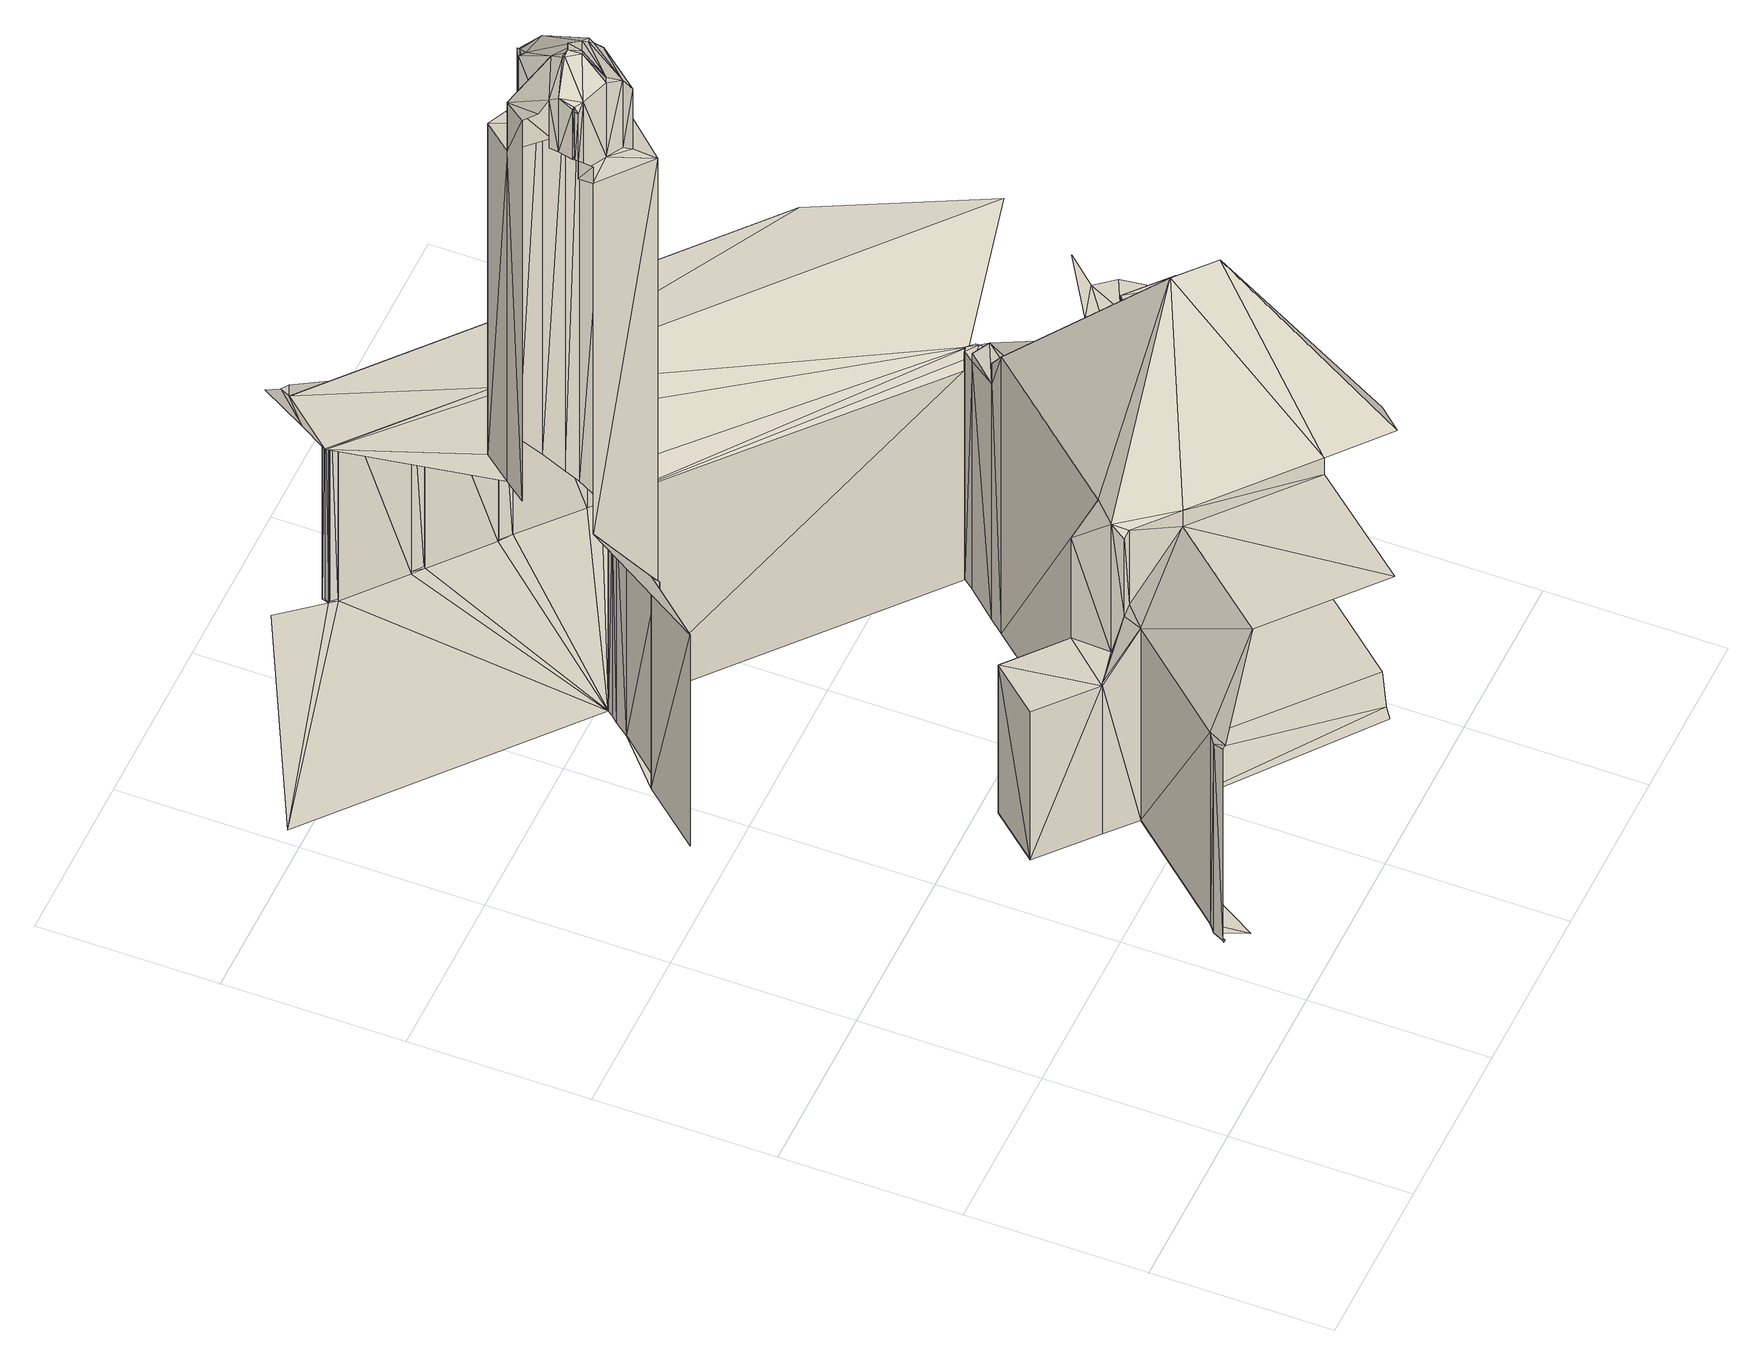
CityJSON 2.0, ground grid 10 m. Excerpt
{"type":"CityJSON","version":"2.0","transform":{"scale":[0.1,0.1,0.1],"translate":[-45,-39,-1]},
"CityObjects":{
"building1":{"type":"Building"},
"building2":{"type":"Building"},
"building3":{"type":"Building","geometry":[{"type":"MultiSurface","lod":"2","boundaries":[[[0,1,2]]]}]},
"building4":{"type":"Building","geometry":[{"type":"MultiSurface","lod":"2","boundaries":[[[3,4,5]]]}]},
"building5":{"type":"Building","geometry":[{"type":"MultiSurface","lod":"2","boundaries":[[[2,1,6]]]}]},
"building6":{"type":"Building"},
"building7":{"type":"Building"},
"building8":{"type":"Building","geometry":[{"type":"MultiSurface","lod":"2","boundaries":[[[2,5,6]]]}]},
"building9":{"type":"Building","geometry":[{"type":"MultiSurface","lod":"2","boundaries":[[[2,4,5]]]}]},
"building10":{"type":"Building","geometry":[{"type":"MultiSurface","lod":"2","boundaries":[[[5,3,7]]]}]},
"building11":{"type":"Building","geometry":[{"type":"MultiSurface","lod":"2","boundaries":[[[8,9,6]]]}]},
"building12":{"type":"Building","geometry":[{"type":"MultiSurface","lod":"2","boundaries":[[[9,7,5]]]}]},
"building13":{"type":"Building","geometry":[{"type":"MultiSurface","lod":"2","boundaries":[[[6,5,9]]]}]},
"building14":{"type":"Building","geometry":[{"type":"MultiSurface","lod":"2","boundaries":[[[7,3,10]]]}]},
"building15":{"type":"Building","geometry":[{"type":"MultiSurface","lod":"2","boundaries":[[[8,11,9]]]}]},
"building16":{"type":"Building","geometry":[{"type":"MultiSurface","lod":"2","boundaries":[[[12,10,7]]]}]},
"building17":{"type":"Building","geometry":[{"type":"MultiSurface","lod":"2","boundaries":[[[11,7,9]]]}]},
"building18":{"type":"Building","geometry":[{"type":"MultiSurface","lod":"2","boundaries":[[[11,12,7]]]}]},
"building19":{"type":"Building","geometry":[{"type":"MultiSurface","lod":"2","boundaries":[[[13,14,15]]]}]},
"building20":{"type":"Building","geometry":[{"type":"MultiSurface","lod":"2","boundaries":[[[14,16,15]]]}]},
"building21":{"type":"Building","geometry":[{"type":"MultiSurface","lod":"2","boundaries":[[[17,18,19]]]}]},
"building22":{"type":"Building","geometry":[{"type":"MultiSurface","lod":"2","boundaries":[[[18,20,17]]]}]},
"building23":{"type":"Building","geometry":[{"type":"MultiSurface","lod":"2","boundaries":[[[21,22,23]]]}]},
"building24":{"type":"Building","geometry":[{"type":"MultiSurface","lod":"2","boundaries":[[[23,24,22]]]}]},
"building25":{"type":"Building","geometry":[{"type":"MultiSurface","lod":"2","boundaries":[[[25,14,16]]]}]},
"building26":{"type":"Building","geometry":[{"type":"MultiSurface","lod":"2","boundaries":[[[26,27,28]]]}]},
"building27":{"type":"Building","geometry":[{"type":"MultiSurface","lod":"2","boundaries":[[[24,26,28]]]}]},
"building28":{"type":"Building","geometry":[{"type":"MultiSurface","lod":"2","boundaries":[[[29,26,27]]]}]},
"building29":{"type":"Building","geometry":[{"type":"MultiSurface","lod":"2","boundaries":[[[30,27,28]]]}]},
"building30":{"type":"Building","geometry":[{"type":"MultiSurface","lod":"2","boundaries":[[[30,29,27]]]}]},
"building31":{"type":"Building","geometry":[{"type":"MultiSurface","lod":"2","boundaries":[[[28,30,31]]]}]},
"building32":{"type":"Building","geometry":[{"type":"MultiSurface","lod":"2","boundaries":[[[32,21,23]]]}]},
"building33":{"type":"Building","geometry":[{"type":"MultiSurface","lod":"2","boundaries":[[[33,18,20]]]}]},
"building34":{"type":"Building","geometry":[{"type":"MultiSurface","lod":"2","boundaries":[[[19,34,17]]]}]},
"building35":{"type":"Building","geometry":[{"type":"MultiSurface","lod":"2","boundaries":[[[31,35,30]]]}]},
"building36":{"type":"Building","geometry":[{"type":"MultiSurface","lod":"2","boundaries":[[[30,29,35]]]}]},
"building37":{"type":"Building","geometry":[{"type":"MultiSurface","lod":"2","boundaries":[[[17,20,33]]]}]},
"building38":{"type":"Building","geometry":[{"type":"MultiSurface","lod":"2","boundaries":[[[34,33,17]]]}]},
"building39":{"type":"Building","geometry":[{"type":"MultiSurface","lod":"2","boundaries":[[[36,35,31]]]}]},
"building40":{"type":"Building","geometry":[{"type":"MultiSurface","lod":"2","boundaries":[[[35,37,36]]]}]},
"building41":{"type":"Building","geometry":[{"type":"MultiSurface","lod":"2","boundaries":[[[38,26,24]]]}]},
"building42":{"type":"Building","geometry":[{"type":"MultiSurface","lod":"2","boundaries":[[[32,38,24]]]}]},
"building43":{"type":"Building","geometry":[{"type":"MultiSurface","lod":"2","boundaries":[[[24,32,23]]]}]},
"building44":{"type":"Building","geometry":[{"type":"MultiSurface","lod":"2","boundaries":[[[35,29,37]]]}]},
"building45":{"type":"Building","geometry":[{"type":"MultiSurface","lod":"2","boundaries":[[[26,38,29]]]}]},
"building46":{"type":"Building","geometry":[{"type":"MultiSurface","lod":"2","boundaries":[[[29,38,37]]]}]},
"building47":{"type":"Building","geometry":[{"type":"MultiSurface","lod":"2","boundaries":[[[36,37,39]]]}]},
"building48":{"type":"Building","geometry":[{"type":"MultiSurface","lod":"2","boundaries":[[[36,39,40]]]}]},
"building49":{"type":"Building","geometry":[{"type":"MultiSurface","lod":"2","boundaries":[[[41,21,25]]]}]},
"building50":{"type":"Building","geometry":[{"type":"MultiSurface","lod":"2","boundaries":[[[42,41,25]]]}]},
"building51":{"type":"Building","geometry":[{"type":"MultiSurface","lod":"2","boundaries":[[[25,42,16]]]}]},
"building52":{"type":"Building","geometry":[{"type":"MultiSurface","lod":"2","boundaries":[[[21,41,43]]]}]},
"building53":{"type":"Building","geometry":[{"type":"MultiSurface","lod":"2","boundaries":[[[43,21,32]]]}]},
"building54":{"type":"Building","geometry":[{"type":"MultiSurface","lod":"2","boundaries":[[[44,39,45]]]}]},
"building55":{"type":"Building","geometry":[{"type":"MultiSurface","lod":"2","boundaries":[[[44,45,46]]]}]},
"building56":{"type":"Building","geometry":[{"type":"MultiSurface","lod":"2","boundaries":[[[47,46,48]]]}]},
"building57":{"type":"Building","geometry":[{"type":"MultiSurface","lod":"2","boundaries":[[[49,47,48]]]}]},
"building58":{"type":"Building","geometry":[{"type":"MultiSurface","lod":"2","boundaries":[[[46,45,48]]]}]},
"building59":{"type":"Building","geometry":[{"type":"MultiSurface","lod":"2","boundaries":[[[32,38,43]]]}]},
"building60":{"type":"Building","geometry":[{"type":"MultiSurface","lod":"2","boundaries":[[[38,50,43]]]}]},
"building61":{"type":"Building","geometry":[{"type":"MultiSurface","lod":"2","boundaries":[[[37,51,38]]]}]},
"building62":{"type":"Building","geometry":[{"type":"MultiSurface","lod":"2","boundaries":[[[37,52,51]]]}]},
"building63":{"type":"Building","geometry":[{"type":"MultiSurface","lod":"2","boundaries":[[[52,39,37]]]}]},
"building64":{"type":"Building","geometry":[{"type":"MultiSurface","lod":"2","boundaries":[[[12,53,18]]]}]},
"building65":{"type":"Building","geometry":[{"type":"MultiSurface","lod":"2","boundaries":[[[19,11,18]]]}]},
"building66":{"type":"Building","geometry":[{"type":"MultiSurface","lod":"2","boundaries":[[[18,12,11]]]}]},
"building67":{"type":"Building","geometry":[{"type":"MultiSurface","lod":"2","boundaries":[[[50,54,38]]]}]},
"building68":{"type":"Building","geometry":[{"type":"MultiSurface","lod":"2","boundaries":[[[55,10,56]]]}]},
"building69":{"type":"Building","geometry":[{"type":"MultiSurface","lod":"2","boundaries":[[[52,39,57]]]}]},
"building70":{"type":"Building","geometry":[{"type":"MultiSurface","lod":"2","boundaries":[[[15,58,59]]]}]},
"building71":{"type":"Building","geometry":[{"type":"MultiSurface","lod":"2","boundaries":[[[58,16,15]]]}]},
"building72":{"type":"Building","geometry":[{"type":"MultiSurface","lod":"2","boundaries":[[[54,51,38]]]}]},
"building73":{"type":"Building","geometry":[{"type":"MultiSurface","lod":"2","boundaries":[[[15,59,60]]]}]},
"building74":{"type":"Building","geometry":[{"type":"MultiSurface","lod":"2","boundaries":[[[42,16,58]]]}]},
"building75":{"type":"Building","geometry":[{"type":"MultiSurface","lod":"2","boundaries":[[[43,61,41]]]}]},
"building76":{"type":"Building","geometry":[{"type":"MultiSurface","lod":"2","boundaries":[[[12,62,53]]]}]},
"building77":{"type":"Building","geometry":[{"type":"MultiSurface","lod":"2","boundaries":[[[60,58,59]]]}]},
"building78":{"type":"Building","geometry":[{"type":"MultiSurface","lod":"2","boundaries":[[[60,42,58]]]}]},
"building79":{"type":"Building","geometry":[{"type":"MultiSurface","lod":"2","boundaries":[[[45,39,57]]]}]},
"building80":{"type":"Building","geometry":[{"type":"MultiSurface","lod":"2","boundaries":[[[10,56,12]]]}]},
"building81":{"type":"Building","geometry":[{"type":"MultiSurface","lod":"2","boundaries":[[[63,53,18]]]}]},
"building82":{"type":"Building","geometry":[{"type":"MultiSurface","lod":"2","boundaries":[[[53,62,63]]]}]},
"building83":{"type":"Building","geometry":[{"type":"MultiSurface","lod":"2","boundaries":[[[61,64,43]]]}]},
"building84":{"type":"Building","geometry":[{"type":"MultiSurface","lod":"2","boundaries":[[[43,65,64]]]}]},
"building85":{"type":"Building","geometry":[{"type":"MultiSurface","lod":"2","boundaries":[[[50,66,65]]]}]},
"building86":{"type":"Building","geometry":[{"type":"MultiSurface","lod":"2","boundaries":[[[50,65,43]]]}]},
"building87":{"type":"Building","geometry":[{"type":"MultiSurface","lod":"2","boundaries":[[[67,63,18]]]}]},
"building88":{"type":"Building","geometry":[{"type":"MultiSurface","lod":"2","boundaries":[[[68,45,48]]]}]},
"building89":{"type":"Building","geometry":[{"type":"MultiSurface","lod":"2","boundaries":[[[45,57,68]]]}]},
"building90":{"type":"Building","geometry":[{"type":"MultiSurface","lod":"2","boundaries":[[[66,69,54]]]}]},
"building91":{"type":"Building","geometry":[{"type":"MultiSurface","lod":"2","boundaries":[[[50,66,54]]]}]},
"building92":{"type":"Building","geometry":[{"type":"MultiSurface","lod":"2","boundaries":[[[52,70,51]]]}]},
"building93":{"type":"Building","geometry":[{"type":"MultiSurface","lod":"2","boundaries":[[[48,68,71]]]}]},
"building94":{"type":"Building","geometry":[{"type":"MultiSurface","lod":"2","boundaries":[[[64,65,72]]]}]},
"building95":{"type":"Building","geometry":[{"type":"MultiSurface","lod":"2","boundaries":[[[64,72,61]]]}]},
"building96":{"type":"Building","geometry":[{"type":"MultiSurface","lod":"2","boundaries":[[[51,73,54]]]}]},
"building97":{"type":"Building","geometry":[{"type":"MultiSurface","lod":"2","boundaries":[[[67,18,74]]]}]},
"building98":{"type":"Building","geometry":[{"type":"MultiSurface","lod":"2","boundaries":[[[73,70,51]]]}]},
"building99":{"type":"Building","geometry":[{"type":"MultiSurface","lod":"2","boundaries":[[[75,70,52]]]}]},
"building100":{"type":"Building","geometry":[{"type":"MultiSurface","lod":"2","boundaries":[[[70,73,75]]]}]},
"building101":{"type":"Building","geometry":[{"type":"MultiSurface","lod":"2","boundaries":[[[48,76,77]]]}]},
"building102":{"type":"Building","geometry":[{"type":"MultiSurface","lod":"2","boundaries":[[[49,48,77]]]}]},
"building103":{"type":"Building","geometry":[{"type":"MultiSurface","lod":"2","boundaries":[[[74,18,33]]]}]},
"building104":{"type":"Building","geometry":[{"type":"MultiSurface","lod":"2","boundaries":[[[19,34,78]]]}]},
"building105":{"type":"Building","geometry":[{"type":"MultiSurface","lod":"2","boundaries":[[[75,52,57]]]}]},
"building106":{"type":"Building","geometry":[{"type":"MultiSurface","lod":"2","boundaries":[[[54,69,73]]]}]},
"building107":{"type":"Building","geometry":[{"type":"MultiSurface","lod":"2","boundaries":[[[69,79,73]]]}]},
"building108":{"type":"Building","geometry":[{"type":"MultiSurface","lod":"2","boundaries":[[[69,66,80]]]}]},
"building109":{"type":"Building","geometry":[{"type":"MultiSurface","lod":"2","boundaries":[[[19,11,81]]]}]},
"building110":{"type":"Building","geometry":[{"type":"MultiSurface","lod":"2","boundaries":[[[65,66,82]]]}]},
"building111":{"type":"Building","geometry":[{"type":"MultiSurface","lod":"2","boundaries":[[[12,83,62]]]}]},
"building112":{"type":"Building","geometry":[{"type":"MultiSurface","lod":"2","boundaries":[[[48,76,71]]]}]},
"building113":{"type":"Building","geometry":[{"type":"MultiSurface","lod":"2","boundaries":[[[80,66,82]]]}]},
"building114":{"type":"Building","geometry":[{"type":"MultiSurface","lod":"2","boundaries":[[[49,84,77]]]}]},
"building115":{"type":"Building","geometry":[{"type":"MultiSurface","lod":"2","boundaries":[[[78,74,34]]]}]},
"building116":{"type":"Building","geometry":[{"type":"MultiSurface","lod":"2","boundaries":[[[74,33,34]]]}]},
"building117":{"type":"Building","geometry":[{"type":"MultiSurface","lod":"2","boundaries":[[[19,81,78]]]}]},
"building118":{"type":"Building","geometry":[{"type":"MultiSurface","lod":"2","boundaries":[[[85,86,87]]]}]},
"building119":{"type":"Building","geometry":[{"type":"MultiSurface","lod":"2","boundaries":[[[79,69,80]]]}]},
"building120":{"type":"Building","geometry":[{"type":"MultiSurface","lod":"2","boundaries":[[[71,88,68]]]}]},
"building121":{"type":"Building","geometry":[{"type":"MultiSurface","lod":"2","boundaries":[[[68,57,88]]]}]},
"building122":{"type":"Building","geometry":[{"type":"MultiSurface","lod":"2","boundaries":[[[80,57,75]]]}]},
"building123":{"type":"Building","geometry":[{"type":"MultiSurface","lod":"2","boundaries":[[[73,75,80]]]}]},
"building124":{"type":"Building","geometry":[{"type":"MultiSurface","lod":"2","boundaries":[[[73,80,79]]]}]},
"building125":{"type":"Building","geometry":[{"type":"MultiSurface","lod":"2","boundaries":[[[88,57,89]]]}]},
"building126":{"type":"Building","geometry":[{"type":"MultiSurface","lod":"2","boundaries":[[[67,90,62]]]}]},
"building127":{"type":"Building","geometry":[{"type":"MultiSurface","lod":"2","boundaries":[[[62,91,90]]]}]},
"building128":{"type":"Building","geometry":[{"type":"MultiSurface","lod":"2","boundaries":[[[67,62,63]]]}]},
"building129":{"type":"Building","geometry":[{"type":"MultiSurface","lod":"2","boundaries":[[[15,60,92]]]}]},
"building130":{"type":"Building","geometry":[{"type":"MultiSurface","lod":"2","boundaries":[[[83,91,62]]]}]},
"building131":{"type":"Building","geometry":[{"type":"MultiSurface","lod":"2","boundaries":[[[83,93,91]]]}]},
"building132":{"type":"Building","geometry":[{"type":"MultiSurface","lod":"2","boundaries":[[[57,89,80]]]}]},
"building133":{"type":"Building","geometry":[{"type":"MultiSurface","lod":"2","boundaries":[[[82,65,94]]]}]},
"building134":{"type":"Building","geometry":[{"type":"MultiSurface","lod":"2","boundaries":[[[95,72,65]]]}]},
"building135":{"type":"Building","geometry":[{"type":"MultiSurface","lod":"2","boundaries":[[[90,91,93]]]}]},
"building136":{"type":"Building","geometry":[{"type":"MultiSurface","lod":"2","boundaries":[[[96,95,72]]]}]},
"building137":{"type":"Building","geometry":[{"type":"MultiSurface","lod":"2","boundaries":[[[96,72,61]]]}]},
"building138":{"type":"Building","geometry":[{"type":"MultiSurface","lod":"2","boundaries":[[[97,61,41]]]}]},
"building139":{"type":"Building","geometry":[{"type":"MultiSurface","lod":"2","boundaries":[[[98,41,42]]]}]},
"building140":{"type":"Building","geometry":[{"type":"MultiSurface","lod":"2","boundaries":[[[41,97,98]]]}]},
"building141":{"type":"Building","geometry":[{"type":"MultiSurface","lod":"2","boundaries":[[[60,92,42]]]}]},
"building142":{"type":"Building","geometry":[{"type":"MultiSurface","lod":"2","boundaries":[[[42,98,92]]]}]},
"building143":{"type":"Building","geometry":[{"type":"MultiSurface","lod":"2","boundaries":[[[65,95,94]]]}]},
"building144":{"type":"Building","geometry":[{"type":"MultiSurface","lod":"2","boundaries":[[[88,89,99]]]}]},
"building145":{"type":"Building","geometry":[{"type":"MultiSurface","lod":"2","boundaries":[[[71,88,99]]]}]},
"building146":{"type":"Building","geometry":[{"type":"MultiSurface","lod":"2","boundaries":[[[76,100,71]]]}]},
"building147":{"type":"Building","geometry":[{"type":"MultiSurface","lod":"2","boundaries":[[[67,90,101]]]}]},
"building148":{"type":"Building","geometry":[{"type":"MultiSurface","lod":"2","boundaries":[[[67,101,74]]]}]},
"building149":{"type":"Building","geometry":[{"type":"MultiSurface","lod":"2","boundaries":[[[102,82,80]]]}]},
"building150":{"type":"Building","geometry":[{"type":"MultiSurface","lod":"2","boundaries":[[[56,83,12]]]}]},
"building151":{"type":"Building","geometry":[{"type":"MultiSurface","lod":"2","boundaries":[[[103,76,77]]]}]},
"building152":{"type":"Building","geometry":[{"type":"MultiSurface","lod":"2","boundaries":[[[103,100,76]]]}]},
"building153":{"type":"Building","geometry":[{"type":"MultiSurface","lod":"2","boundaries":[[[96,61,97]]]}]},
"building154":{"type":"Building","geometry":[{"type":"MultiSurface","lod":"2","boundaries":[[[99,104,71]]]}]},
"building155":{"type":"Building","geometry":[{"type":"MultiSurface","lod":"2","boundaries":[[[105,89,99]]]}]},
"building156":{"type":"Building","geometry":[{"type":"MultiSurface","lod":"2","boundaries":[[[104,105,99]]]}]},
"building157":{"type":"Building","geometry":[{"type":"MultiSurface","lod":"2","boundaries":[[[100,104,71]]]}]},
"building158":{"type":"Building","geometry":[{"type":"MultiSurface","lod":"2","boundaries":[[[94,102,82]]]}]},
"building159":{"type":"Building","geometry":[{"type":"MultiSurface","lod":"2","boundaries":[[[89,106,80]]]}]},
"building160":{"type":"Building","geometry":[{"type":"MultiSurface","lod":"2","boundaries":[[[101,90,107]]]}]},
"building161":{"type":"Building","geometry":[{"type":"MultiSurface","lod":"2","boundaries":[[[108,90,93]]]}]},
"building162":{"type":"Building","geometry":[{"type":"MultiSurface","lod":"2","boundaries":[[[83,93,56]]]}]},
"building163":{"type":"Building","geometry":[{"type":"MultiSurface","lod":"2","boundaries":[[[93,108,56]]]}]},
"building164":{"type":"Building","geometry":[{"type":"MultiSurface","lod":"2","boundaries":[[[104,109,100]]]}]},
"building165":{"type":"Building","geometry":[{"type":"MultiSurface","lod":"2","boundaries":[[[107,101,74]]]}]},
"building166":{"type":"Building","geometry":[{"type":"MultiSurface","lod":"2","boundaries":[[[78,74,81]]]}]},
"building167":{"type":"Building","geometry":[{"type":"MultiSurface","lod":"2","boundaries":[[[74,107,81]]]}]},
"building168":{"type":"Building","geometry":[{"type":"MultiSurface","lod":"2","boundaries":[[[110,109,100]]]}]},
"building169":{"type":"Building","geometry":[{"type":"MultiSurface","lod":"2","boundaries":[[[103,100,110]]]}]},
"building170":{"type":"Building","geometry":[{"type":"MultiSurface","lod":"2","boundaries":[[[104,105,111]]]}]},
"building171":{"type":"Building","geometry":[{"type":"MultiSurface","lod":"2","boundaries":[[[109,111,104]]]}]},
"building172":{"type":"Building","geometry":[{"type":"MultiSurface","lod":"2","boundaries":[[[94,112,95]]]}]},
"building173":{"type":"Building","geometry":[{"type":"MultiSurface","lod":"2","boundaries":[[[113,114,115]]]}]},
"building174":{"type":"Building","geometry":[{"type":"MultiSurface","lod":"2","boundaries":[[[116,105,111]]]}]},
"building175":{"type":"Building","geometry":[{"type":"MultiSurface","lod":"2","boundaries":[[[80,106,102]]]}]},
"building176":{"type":"Building","geometry":[{"type":"MultiSurface","lod":"2","boundaries":[[[114,117,118]]]}]},
"building177":{"type":"Building","geometry":[{"type":"MultiSurface","lod":"2","boundaries":[[[96,112,119]]]}]},
"building178":{"type":"Building","geometry":[{"type":"MultiSurface","lod":"2","boundaries":[[[112,95,96]]]}]},
"building179":{"type":"Building","geometry":[{"type":"MultiSurface","lod":"2","boundaries":[[[96,119,120]]]}]},
"building180":{"type":"Building","geometry":[{"type":"MultiSurface","lod":"2","boundaries":[[[120,121,119]]]}]},
"building181":{"type":"Building","geometry":[{"type":"MultiSurface","lod":"2","boundaries":[[[106,105,89]]]}]},
"building182":{"type":"Building","geometry":[{"type":"MultiSurface","lod":"2","boundaries":[[[110,109,122]]]}]},
"building183":{"type":"Building","geometry":[{"type":"MultiSurface","lod":"2","boundaries":[[[116,111,109]]]}]},
"building184":{"type":"Building","geometry":[{"type":"MultiSurface","lod":"2","boundaries":[[[122,116,109]]]}]},
"building185":{"type":"Building","geometry":[{"type":"MultiSurface","lod":"2","boundaries":[[[106,102,94]]]}]},
"building186":{"type":"Building"},
"building187":{"type":"Building","geometry":[{"type":"MultiSurface","lod":"2","boundaries":[[[115,114,118]]]}]},
"building188":{"type":"Building","geometry":[{"type":"MultiSurface","lod":"2","boundaries":[[[87,123,85]]]}]},
"building189":{"type":"Building","geometry":[{"type":"MultiSurface","lod":"2","boundaries":[[[98,97,120]]]}]},
"building190":{"type":"Building","geometry":[{"type":"MultiSurface","lod":"2","boundaries":[[[120,96,97]]]}]},
"building191":{"type":"Building","geometry":[{"type":"MultiSurface","lod":"2","boundaries":[[[98,120,121]]]}]},
"building192":{"type":"Building","geometry":[{"type":"MultiSurface","lod":"2","boundaries":[[[106,105,116]]]}]},
"building193":{"type":"Building","geometry":[{"type":"MultiSurface","lod":"2","boundaries":[[[123,124,87]]]}]},
"building194":{"type":"Building","geometry":[{"type":"MultiSurface","lod":"2","boundaries":[[[106,112,94]]]}]},
"building195":{"type":"Building","geometry":[{"type":"MultiSurface","lod":"2","boundaries":[[[84,125,77]]]}]},
"building196":{"type":"Building","geometry":[{"type":"MultiSurface","lod":"2","boundaries":[[[122,116,106]]]}]},
"building197":{"type":"Building"},
"building198":{"type":"Building","geometry":[{"type":"MultiSurface","lod":"2","boundaries":[[[106,122,126]]]}]},
"building199":{"type":"Building","geometry":[{"type":"MultiSurface","lod":"2","boundaries":[[[119,112,127]]]}]},
"building200":{"type":"Building","geometry":[{"type":"MultiSurface","lod":"2","boundaries":[[[119,127,128]]]}]},
"building201":{"type":"Building","geometry":[{"type":"MultiSurface","lod":"2","boundaries":[[[98,121,129]]]}]},
"building202":{"type":"Building","geometry":[{"type":"MultiSurface","lod":"2","boundaries":[[[130,119,121]]]}]},
"building203":{"type":"Building","geometry":[{"type":"MultiSurface","lod":"2","boundaries":[[[121,130,129]]]}]},
"building204":{"type":"Building","geometry":[{"type":"MultiSurface","lod":"2","boundaries":[[[125,131,84]]]}]},
"building205":{"type":"Building","geometry":[{"type":"MultiSurface","lod":"2","boundaries":[[[103,77,125]]]}]},
"building206":{"type":"Building","geometry":[{"type":"MultiSurface","lod":"2","boundaries":[[[112,127,106]]]}]},
"building207":{"type":"Building","geometry":[{"type":"MultiSurface","lod":"2","boundaries":[[[84,117,131]]]}]},
"building208":{"type":"Building","geometry":[{"type":"MultiSurface","lod":"2","boundaries":[[[119,130,128]]]}]},
"building209":{"type":"Building","geometry":[{"type":"MultiSurface","lod":"2","boundaries":[[[129,98,92]]]}]},
"building210":{"type":"Building","geometry":[{"type":"MultiSurface","lod":"2","boundaries":[[[132,129,92]]]}]},
"building211":{"type":"Building","geometry":[{"type":"MultiSurface","lod":"2","boundaries":[[[106,133,127]]]}]},
"building212":{"type":"Building","geometry":[{"type":"MultiSurface","lod":"2","boundaries":[[[134,133,106]]]}]},
"building213":{"type":"Building","geometry":[{"type":"MultiSurface","lod":"2","boundaries":[[[134,106,126]]]}]},
"building214":{"type":"Building","geometry":[{"type":"MultiSurface","lod":"2","boundaries":[[[135,126,134]]]}]},
"building215":{"type":"Building","geometry":[{"type":"MultiSurface","lod":"2","boundaries":[[[131,117,118]]]}]},
"building216":{"type":"Building","geometry":[{"type":"MultiSurface","lod":"2","boundaries":[[[125,103,110]]]}]},
"building217":{"type":"Building","geometry":[{"type":"MultiSurface","lod":"2","boundaries":[[[126,136,122]]]}]},
"building218":{"type":"Building","geometry":[{"type":"MultiSurface","lod":"2","boundaries":[[[137,130,128]]]}]},
"building219":{"type":"Building","geometry":[{"type":"MultiSurface","lod":"2","boundaries":[[[133,127,128]]]}]},
"building220":{"type":"Building","geometry":[{"type":"MultiSurface","lod":"2","boundaries":[[[128,133,134]]]}]},
"building221":{"type":"Building","geometry":[{"type":"MultiSurface","lod":"2","boundaries":[[[129,130,138]]]}]},
"building222":{"type":"Building","geometry":[{"type":"MultiSurface","lod":"2","boundaries":[[[139,138,129]]]}]},
"building223":{"type":"Building","geometry":[{"type":"MultiSurface","lod":"2","boundaries":[[[132,139,129]]]}]},
"building224":{"type":"Building","geometry":[{"type":"MultiSurface","lod":"2","boundaries":[[[139,140,132]]]}]},
"building225":{"type":"Building","geometry":[{"type":"MultiSurface","lod":"2","boundaries":[[[115,118,141]]]}]},
"building226":{"type":"Building","geometry":[{"type":"MultiSurface","lod":"2","boundaries":[[[137,130,138]]]}]},
"building227":{"type":"Building","geometry":[{"type":"MultiSurface","lod":"2","boundaries":[[[142,137,128]]]}]},
"building228":{"type":"Building","geometry":[{"type":"MultiSurface","lod":"2","boundaries":[[[122,110,125]]]}]},
"building229":{"type":"Building","geometry":[{"type":"MultiSurface","lod":"2","boundaries":[[[143,125,122]]]}]},
"building230":{"type":"Building","geometry":[{"type":"MultiSurface","lod":"2","boundaries":[[[122,143,144]]]}]},
"building231":{"type":"Building"},
"building232":{"type":"Building","geometry":[{"type":"MultiSurface","lod":"2","boundaries":[[[122,144,136]]]}]},
"building233":{"type":"Building","geometry":[{"type":"MultiSurface","lod":"2","boundaries":[[[142,134,128]]]}]},
"building234":{"type":"Building","geometry":[{"type":"MultiSurface","lod":"2","boundaries":[[[135,126,145]]]}]},
"building235":{"type":"Building","geometry":[{"type":"MultiSurface","lod":"2","boundaries":[[[146,137,138]]]}]},
"building236":{"type":"Building","geometry":[{"type":"MultiSurface","lod":"2","boundaries":[[[139,138,146]]]}]},
"building237":{"type":"Building","geometry":[{"type":"MultiSurface","lod":"2","boundaries":[[[126,136,145]]]}]},
"building238":{"type":"Building","geometry":[{"type":"MultiSurface","lod":"2","boundaries":[[[135,142,147]]]}]},
"building239":{"type":"Building","geometry":[{"type":"MultiSurface","lod":"2","boundaries":[[[135,134,142]]]}]},
"building240":{"type":"Building","geometry":[{"type":"MultiSurface","lod":"2","boundaries":[[[148,56,55]]]}]},
"building241":{"type":"Building","geometry":[{"type":"MultiSurface","lod":"2","boundaries":[[[149,146,139]]]}]},
"building242":{"type":"Building","geometry":[{"type":"MultiSurface","lod":"2","boundaries":[[[139,149,86]]]}]},
"building243":{"type":"Building","geometry":[{"type":"MultiSurface","lod":"2","boundaries":[[[86,139,140]]]}]},
"building244":{"type":"Building","geometry":[{"type":"MultiSurface","lod":"2","boundaries":[[[147,142,137]]]}]},
"building245":{"type":"Building","geometry":[{"type":"MultiSurface","lod":"2","boundaries":[[[146,137,147]]]}]},
"building246":{"type":"Building","geometry":[{"type":"MultiSurface","lod":"2","boundaries":[[[11,150,151]]]}]},
"building247":{"type":"Building","geometry":[{"type":"MultiSurface","lod":"2","boundaries":[[[147,146,149]]]}]},
"building248":{"type":"Building","geometry":[{"type":"MultiSurface","lod":"2","boundaries":[[[135,147,145]]]}]},
"building249":{"type":"Building","geometry":[{"type":"MultiSurface","lod":"2","boundaries":[[[145,152,147]]]}]},
"building250":{"type":"Building","geometry":[{"type":"MultiSurface","lod":"2","boundaries":[[[81,11,151]]]}]},
"building251":{"type":"Building","geometry":[{"type":"MultiSurface","lod":"2","boundaries":[[[136,152,145]]]}]},
"building252":{"type":"Building","geometry":[{"type":"MultiSurface","lod":"2","boundaries":[[[108,153,148]]]}]},
"building253":{"type":"Building","geometry":[{"type":"MultiSurface","lod":"2","boundaries":[[[56,108,148]]]}]},
"building254":{"type":"Building","geometry":[{"type":"MultiSurface","lod":"2","boundaries":[[[90,154,108]]]}]},
"building255":{"type":"Building","geometry":[{"type":"MultiSurface","lod":"2","boundaries":[[[136,152,144]]]}]},
"building256":{"type":"Building","geometry":[{"type":"MultiSurface","lod":"2","boundaries":[[[144,143,152]]]}]},
"building257":{"type":"Building","geometry":[{"type":"MultiSurface","lod":"2","boundaries":[[[131,143,152]]]}]},
"building258":{"type":"Building","geometry":[{"type":"MultiSurface","lod":"2","boundaries":[[[143,125,131]]]}]},
"building259":{"type":"Building","geometry":[{"type":"MultiSurface","lod":"2","boundaries":[[[90,154,107]]]}]},
"building260":{"type":"Building","geometry":[{"type":"MultiSurface","lod":"2","boundaries":[[[153,108,154]]]}]},
"building261":{"type":"Building","geometry":[{"type":"MultiSurface","lod":"2","boundaries":[[[155,151,81]]]}]},
"building262":{"type":"Building","geometry":[{"type":"MultiSurface","lod":"2","boundaries":[[[156,157,118]]]}]},
"building263":{"type":"Building","geometry":[{"type":"MultiSurface","lod":"2","boundaries":[[[118,141,157]]]}]},
"building264":{"type":"Building","geometry":[{"type":"MultiSurface","lod":"2","boundaries":[[[158,157,141]]]}]},
"building265":{"type":"Building","geometry":[{"type":"MultiSurface","lod":"2","boundaries":[[[107,159,160]]]}]},
"building266":{"type":"Building","geometry":[{"type":"MultiSurface","lod":"2","boundaries":[[[160,107,81]]]}]},
"building267":{"type":"Building","geometry":[{"type":"MultiSurface","lod":"2","boundaries":[[[161,118,156]]]}]},
"building268":{"type":"Building","geometry":[{"type":"MultiSurface","lod":"2","boundaries":[[[107,154,159]]]}]},
"building269":{"type":"Building","geometry":[{"type":"MultiSurface","lod":"2","boundaries":[[[161,118,162]]]}]},
"building270":{"type":"Building","geometry":[{"type":"MultiSurface","lod":"2","boundaries":[[[162,118,163]]]}]},
"building271":{"type":"Building","geometry":[{"type":"MultiSurface","lod":"2","boundaries":[[[86,164,165]]]}]},
"building272":{"type":"Building","geometry":[{"type":"MultiSurface","lod":"2","boundaries":[[[164,85,86]]]}]},
"building273":{"type":"Building","geometry":[{"type":"MultiSurface","lod":"2","boundaries":[[[166,167,153]]]}]},
"building274":{"type":"Building","geometry":[{"type":"MultiSurface","lod":"2","boundaries":[[[153,154,167]]]}]},
"building275":{"type":"Building","geometry":[{"type":"MultiSurface","lod":"2","boundaries":[[[163,118,168]]]}]},
"building276":{"type":"Building","geometry":[{"type":"MultiSurface","lod":"2","boundaries":[[[86,169,170]]]}]},
"building277":{"type":"Building","geometry":[{"type":"MultiSurface","lod":"2","boundaries":[[[86,149,169]]]}]},
"building278":{"type":"Building","geometry":[{"type":"MultiSurface","lod":"2","boundaries":[[[155,81,171]]]}]},
"building279":{"type":"Building","geometry":[{"type":"MultiSurface","lod":"2","boundaries":[[[172,149,169]]]}]},
"building280":{"type":"Building","geometry":[{"type":"MultiSurface","lod":"2","boundaries":[[[86,173,174]]]}]},
"building281":{"type":"Building","geometry":[{"type":"MultiSurface","lod":"2","boundaries":[[[158,157,156]]]}]},
"building282":{"type":"Building","geometry":[{"type":"MultiSurface","lod":"2","boundaries":[[[156,158,123]]]}]},
"building283":{"type":"Building","geometry":[{"type":"MultiSurface","lod":"2","boundaries":[[[156,123,175]]]}]},
"building284":{"type":"Building","geometry":[{"type":"MultiSurface","lod":"2","boundaries":[[[172,149,176]]]}]},
"building285":{"type":"Building","geometry":[{"type":"MultiSurface","lod":"2","boundaries":[[[176,147,149]]]}]},
"building286":{"type":"Building","geometry":[{"type":"MultiSurface","lod":"2","boundaries":[[[165,173,86]]]}]},
"building287":{"type":"Building","geometry":[{"type":"MultiSurface","lod":"2","boundaries":[[[85,123,175]]]}]},
"building288":{"type":"Building","geometry":[{"type":"MultiSurface","lod":"2","boundaries":[[[177,178,123]]]}]},
"building289":{"type":"Building","geometry":[{"type":"MultiSurface","lod":"2","boundaries":[[[178,158,123]]]}]},
"building290":{"type":"Building","geometry":[{"type":"MultiSurface","lod":"2","boundaries":[[[179,85,175]]]}]},
"building291":{"type":"Building","geometry":[{"type":"MultiSurface","lod":"2","boundaries":[[[180,156,161]]]}]},
"building292":{"type":"Building","geometry":[{"type":"MultiSurface","lod":"2","boundaries":[[[179,156,175]]]}]},
"building293":{"type":"Building","geometry":[{"type":"MultiSurface","lod":"2","boundaries":[[[179,180,156]]]}]},
"building294":{"type":"Building","geometry":[{"type":"MultiSurface","lod":"2","boundaries":[[[181,177,123]]]}]},
"building295":{"type":"Building","geometry":[{"type":"MultiSurface","lod":"2","boundaries":[[[178,182,158]]]}]},
"building296":{"type":"Building","geometry":[{"type":"MultiSurface","lod":"2","boundaries":[[[180,161,85]]]}]},
"building297":{"type":"Building","geometry":[{"type":"MultiSurface","lod":"2","boundaries":[[[179,180,85]]]}]},
"building298":{"type":"Building","geometry":[{"type":"MultiSurface","lod":"2","boundaries":[[[178,182,181]]]}]},
"building299":{"type":"Building","geometry":[{"type":"MultiSurface","lod":"2","boundaries":[[[181,178,177]]]}]},
"building300":{"type":"Building","geometry":[{"type":"MultiSurface","lod":"2","boundaries":[[[181,183,184]]]}]},
"building301":{"type":"Building","geometry":[{"type":"MultiSurface","lod":"2","boundaries":[[[181,182,183]]]}]},
"building302":{"type":"Building","geometry":[{"type":"MultiSurface","lod":"2","boundaries":[[[183,185,182]]]}]},
"building303":{"type":"Building","geometry":[{"type":"MultiSurface","lod":"2","boundaries":[[[176,152,147]]]}]},
"building304":{"type":"Building","geometry":[{"type":"MultiSurface","lod":"2","boundaries":[[[186,170,86]]]}]},
"building305":{"type":"Building","geometry":[{"type":"MultiSurface","lod":"2","boundaries":[[[176,131,152]]]}]},
"building306":{"type":"Building","geometry":[{"type":"MultiSurface","lod":"2","boundaries":[[[187,167,166]]]}]},
"building307":{"type":"Building","geometry":[{"type":"MultiSurface","lod":"2","boundaries":[[[188,86,189]]]}]},
"building308":{"type":"Building","geometry":[{"type":"MultiSurface","lod":"2","boundaries":[[[154,167,190]]]}]},
"building309":{"type":"Building","geometry":[{"type":"MultiSurface","lod":"2","boundaries":[[[164,161,85]]]}]},
"building310":{"type":"Building","geometry":[{"type":"MultiSurface","lod":"2","boundaries":[[[164,162,161]]]}]},
"building311":{"type":"Building","geometry":[{"type":"MultiSurface","lod":"2","boundaries":[[[189,174,86]]]}]},
"building312":{"type":"Building","geometry":[{"type":"MultiSurface","lod":"2","boundaries":[[[191,118,168]]]}]},
"building313":{"type":"Building","geometry":[{"type":"MultiSurface","lod":"2","boundaries":[[[118,131,191]]]}]},
"building314":{"type":"Building","geometry":[{"type":"MultiSurface","lod":"2","boundaries":[[[160,171,81]]]}]},
"building315":{"type":"Building","geometry":[{"type":"MultiSurface","lod":"2","boundaries":[[[159,190,154]]]}]},
"building316":{"type":"Building","geometry":[{"type":"MultiSurface","lod":"2","boundaries":[[[192,193,159]]]}]},
"building317":{"type":"Building","geometry":[{"type":"MultiSurface","lod":"2","boundaries":[[[192,160,194]]]}]},
"building318":{"type":"Building","geometry":[{"type":"MultiSurface","lod":"2","boundaries":[[[160,159,192]]]}]},
"building319":{"type":"Building","geometry":[{"type":"MultiSurface","lod":"2","boundaries":[[[195,159,196]]]}]},
"building320":{"type":"Building","geometry":[{"type":"MultiSurface","lod":"2","boundaries":[[[195,159,193]]]}]},
"building321":{"type":"Building","geometry":[{"type":"MultiSurface","lod":"2","boundaries":[[[197,159,196]]]}]},
"building322":{"type":"Building","geometry":[{"type":"MultiSurface","lod":"2","boundaries":[[[198,199,164]]]}]},
"building323":{"type":"Building","geometry":[{"type":"MultiSurface","lod":"2","boundaries":[[[199,162,164]]]}]},
"building324":{"type":"Building","geometry":[{"type":"MultiSurface","lod":"2","boundaries":[[[200,159,197]]]}]},
"building325":{"type":"Building","geometry":[{"type":"MultiSurface","lod":"2","boundaries":[[[159,190,200]]]}]},
"building326":{"type":"Building","geometry":[{"type":"MultiSurface","lod":"2","boundaries":[[[201,193,192]]]}]},
"building327":{"type":"Building","geometry":[{"type":"MultiSurface","lod":"2","boundaries":[[[193,195,201]]]}]},
"building328":{"type":"Building","geometry":[{"type":"MultiSurface","lod":"2","boundaries":[[[165,164,198]]]}]},
"building329":{"type":"Building","geometry":[{"type":"MultiSurface","lod":"2","boundaries":[[[163,162,199]]]}]},
"building330":{"type":"Building","geometry":[{"type":"MultiSurface","lod":"2","boundaries":[[[163,199,202]]]}]},
"building331":{"type":"Building","geometry":[{"type":"MultiSurface","lod":"2","boundaries":[[[198,165,203]]]}]},
"building332":{"type":"Building","geometry":[{"type":"MultiSurface","lod":"2","boundaries":[[[199,202,203]]]}]},
"building333":{"type":"Building","geometry":[{"type":"MultiSurface","lod":"2","boundaries":[[[198,199,203]]]}]},
"building334":{"type":"Building","geometry":[{"type":"MultiSurface","lod":"2","boundaries":[[[186,86,188]]]}]},
"building335":{"type":"Building","geometry":[{"type":"MultiSurface","lod":"2","boundaries":[[[204,195,201]]]}]},
"building336":{"type":"Building","geometry":[{"type":"MultiSurface","lod":"2","boundaries":[[[195,196,204]]]}]},
"building337":{"type":"Building","geometry":[{"type":"MultiSurface","lod":"2","boundaries":[[[202,163,165]]]}]},
"building338":{"type":"Building","geometry":[{"type":"MultiSurface","lod":"2","boundaries":[[[203,202,165]]]}]},
"building339":{"type":"Building","geometry":[{"type":"MultiSurface","lod":"2","boundaries":[[[205,197,196]]]}]},
"building340":{"type":"Building","geometry":[{"type":"MultiSurface","lod":"2","boundaries":[[[205,204,196]]]}]},
"building341":{"type":"Building","geometry":[{"type":"MultiSurface","lod":"2","boundaries":[[[206,131,176]]]}]},
"building342":{"type":"Building","geometry":[{"type":"MultiSurface","lod":"2","boundaries":[[[191,206,131]]]}]},
"building343":{"type":"Building","geometry":[{"type":"MultiSurface","lod":"2","boundaries":[[[197,200,207]]]}]},
"building344":{"type":"Building","geometry":[{"type":"MultiSurface","lod":"2","boundaries":[[[200,190,208]]]}]},
"building345":{"type":"Building","geometry":[{"type":"MultiSurface","lod":"2","boundaries":[[[194,192,209]]]}]},
"building346":{"type":"Building","geometry":[{"type":"MultiSurface","lod":"2","boundaries":[[[209,194,210]]]}]},
"building347":{"type":"Building","geometry":[{"type":"MultiSurface","lod":"2","boundaries":[[[209,211,192]]]}]},
"building348":{"type":"Building","geometry":[{"type":"MultiSurface","lod":"2","boundaries":[[[205,197,207]]]}]},
"building349":{"type":"Building","geometry":[{"type":"MultiSurface","lod":"2","boundaries":[[[208,207,200]]]}]},
"building350":{"type":"Building","geometry":[{"type":"MultiSurface","lod":"2","boundaries":[[[167,190,212]]]}]},
"building351":{"type":"Building","geometry":[{"type":"MultiSurface","lod":"2","boundaries":[[[213,192,201]]]}]},
"building352":{"type":"Building","geometry":[{"type":"MultiSurface","lod":"2","boundaries":[[[214,190,208]]]}]},
"building353":{"type":"Building","geometry":[{"type":"MultiSurface","lod":"2","boundaries":[[[214,215,190]]]}]},
"building354":{"type":"Building","geometry":[{"type":"MultiSurface","lod":"2","boundaries":[[[213,205,204]]]}]},
"building355":{"type":"Building","geometry":[{"type":"MultiSurface","lod":"2","boundaries":[[[213,204,201]]]}]},
"building356":{"type":"Building","geometry":[{"type":"MultiSurface","lod":"2","boundaries":[[[192,211,213]]]}]},
"building357":{"type":"Building","geometry":[{"type":"MultiSurface","lod":"2","boundaries":[[[173,168,163]]]}]},
"building358":{"type":"Building","geometry":[{"type":"MultiSurface","lod":"2","boundaries":[[[173,163,165]]]}]},
"building359":{"type":"Building","geometry":[{"type":"MultiSurface","lod":"2","boundaries":[[[212,215,190]]]}]},
"building360":{"type":"Building","geometry":[{"type":"MultiSurface","lod":"2","boundaries":[[[208,216,207]]]}]},
"building361":{"type":"Building","geometry":[{"type":"MultiSurface","lod":"2","boundaries":[[[208,214,216]]]}]},
"building362":{"type":"Building","geometry":[{"type":"MultiSurface","lod":"2","boundaries":[[[209,217,218]]]}]},
"building363":{"type":"Building","geometry":[{"type":"MultiSurface","lod":"2","boundaries":[[[218,209,210]]]}]},
"building364":{"type":"Building"},
"building365":{"type":"Building"},
"building366":{"type":"Building","geometry":[{"type":"MultiSurface","lod":"2","boundaries":[[[209,211,213]]]}]},
"building367":{"type":"Building","geometry":[{"type":"MultiSurface","lod":"2","boundaries":[[[219,209,213]]]}]},
"building368":{"type":"Building","geometry":[{"type":"MultiSurface","lod":"2","boundaries":[[[215,220,212]]]}]},
"building369":{"type":"Building","geometry":[{"type":"MultiSurface","lod":"2","boundaries":[[[209,219,221]]]}]},
"building370":{"type":"Building","geometry":[{"type":"MultiSurface","lod":"2","boundaries":[[[222,215,214]]]}]},
"building371":{"type":"Building","geometry":[{"type":"MultiSurface","lod":"2","boundaries":[[[222,220,215]]]}]},
"building372":{"type":"Building","geometry":[{"type":"MultiSurface","lod":"2","boundaries":[[[169,223,217]]]}]},
"building373":{"type":"Building","geometry":[{"type":"MultiSurface","lod":"2","boundaries":[[[170,218,169]]]}]},
"building374":{"type":"Building","geometry":[{"type":"MultiSurface","lod":"2","boundaries":[[[218,217,169]]]}]},
"building375":{"type":"Building","geometry":[{"type":"MultiSurface","lod":"2","boundaries":[[[209,217,221]]]}]},
"building376":{"type":"Building","geometry":[{"type":"MultiSurface","lod":"2","boundaries":[[[224,222,214]]]}]},
"building377":{"type":"Building","geometry":[{"type":"MultiSurface","lod":"2","boundaries":[[[225,226,173]]]}]},
"building378":{"type":"Building","geometry":[{"type":"MultiSurface","lod":"2","boundaries":[[[226,168,173]]]}]},
"building379":{"type":"Building","geometry":[{"type":"MultiSurface","lod":"2","boundaries":[[[223,227,217]]]}]},
"building380":{"type":"Building","geometry":[{"type":"MultiSurface","lod":"2","boundaries":[[[172,223,169]]]}]},
"building381":{"type":"Building","geometry":[{"type":"MultiSurface","lod":"2","boundaries":[[[223,227,172]]]}]},
"building382":{"type":"Building"},
"building383":{"type":"Building","geometry":[{"type":"MultiSurface","lod":"2","boundaries":[[[217,227,221]]]}]},
"building384":{"type":"Building","geometry":[{"type":"MultiSurface","lod":"2","boundaries":[[[228,168,229]]]}]},
"building385":{"type":"Building"},
"building386":{"type":"Building","geometry":[{"type":"MultiSurface","lod":"2","boundaries":[[[224,214,216]]]}]},
"building387":{"type":"Building","geometry":[{"type":"MultiSurface","lod":"2","boundaries":[[[225,173,174]]]}]},
"building388":{"type":"Building","geometry":[{"type":"MultiSurface","lod":"2","boundaries":[[[168,226,229]]]}]},
"building389":{"type":"Building","geometry":[{"type":"MultiSurface","lod":"2","boundaries":[[[174,229,226]]]}]},
"building390":{"type":"Building","geometry":[{"type":"MultiSurface","lod":"2","boundaries":[[[174,226,225]]]}]},
"building391":{"type":"Building","geometry":[{"type":"MultiSurface","lod":"2","boundaries":[[[221,219,213]]]}]},
"building392":{"type":"Building","geometry":[{"type":"MultiSurface","lod":"2","boundaries":[[[221,227,230]]]}]},
"building393":{"type":"Building","geometry":[{"type":"MultiSurface","lod":"2","boundaries":[[[227,230,231]]]}]},
"building394":{"type":"Building","geometry":[{"type":"MultiSurface","lod":"2","boundaries":[[[172,227,231]]]}]},
"building395":{"type":"Building","geometry":[{"type":"MultiSurface","lod":"2","boundaries":[[[232,172,231]]]}]},
"building396":{"type":"Building","geometry":[{"type":"MultiSurface","lod":"2","boundaries":[[[172,232,176]]]}]},
"building397":{"type":"Building","geometry":[{"type":"MultiSurface","lod":"2","boundaries":[[[207,233,216]]]}]},
"building398":{"type":"Building","geometry":[{"type":"MultiSurface","lod":"2","boundaries":[[[174,228,229]]]}]},
"building399":{"type":"Building"},
"building400":{"type":"Building","geometry":[{"type":"MultiSurface","lod":"2","boundaries":[[[230,231,221]]]}]},
"building401":{"type":"Building","geometry":[{"type":"MultiSurface","lod":"2","boundaries":[[[231,232,176]]]}]},
"building402":{"type":"Building","geometry":[{"type":"MultiSurface","lod":"2","boundaries":[[[228,234,189]]]}]},
"building403":{"type":"Building","geometry":[{"type":"MultiSurface","lod":"2","boundaries":[[[189,228,174]]]}]},
"building404":{"type":"Building","geometry":[{"type":"MultiSurface","lod":"2","boundaries":[[[191,168,228]]]}]},
"building405":{"type":"Building","geometry":[{"type":"MultiSurface","lod":"2","boundaries":[[[191,228,234]]]}]},
"building406":{"type":"Building","geometry":[{"type":"MultiSurface","lod":"2","boundaries":[[[235,234,189]]]}]},
"building407":{"type":"Building"},
"building408":{"type":"Building","geometry":[{"type":"MultiSurface","lod":"2","boundaries":[[[186,236,170]]]}]},
"building409":{"type":"Building","geometry":[{"type":"MultiSurface","lod":"2","boundaries":[[[234,235,237]]]}]},
"building410":{"type":"Building"},
"building411":{"type":"Building"},
"building412":{"type":"Building","geometry":[{"type":"MultiSurface","lod":"2","boundaries":[[[237,235,238]]]}]},
"building413":{"type":"Building","geometry":[{"type":"MultiSurface","lod":"2","boundaries":[[[189,235,188]]]}]},
"building414":{"type":"Building","geometry":[{"type":"MultiSurface","lod":"2","boundaries":[[[235,238,188]]]}]},
"building415":{"type":"Building"},
"building416":{"type":"Building","geometry":[{"type":"MultiSurface","lod":"2","boundaries":[[[188,237,238]]]}]},
"building417":{"type":"Building","geometry":[{"type":"MultiSurface","lod":"2","boundaries":[[[237,234,191]]]}]},
"building418":{"type":"Building","geometry":[{"type":"MultiSurface","lod":"2","boundaries":[[[191,237,239]]]}]},
"building419":{"type":"Building","geometry":[{"type":"MultiSurface","lod":"2","boundaries":[[[188,237,186]]]}]},
"building420":{"type":"Building","geometry":[{"type":"MultiSurface","lod":"2","boundaries":[[[237,239,186]]]}]},
"building421":{"type":"Building","geometry":[{"type":"MultiSurface","lod":"2","boundaries":[[[191,239,240]]]}]},
"building422":{"type":"Building","geometry":[{"type":"MultiSurface","lod":"2","boundaries":[[[241,191,240]]]}]},
"building423":{"type":"Building","geometry":[{"type":"MultiSurface","lod":"2","boundaries":[[[242,191,241]]]}]},
"building424":{"type":"Building","geometry":[{"type":"MultiSurface","lod":"2","boundaries":[[[186,239,243]]]}]},
"building425":{"type":"Building"},
"building426":{"type":"Building"},
"building427":{"type":"Building","geometry":[{"type":"MultiSurface","lod":"2","boundaries":[[[243,239,240]]]}]},
"building428":{"type":"Building","geometry":[{"type":"MultiSurface","lod":"2","boundaries":[[[236,240,186]]]}]},
"building429":{"type":"Building","geometry":[{"type":"MultiSurface","lod":"2","boundaries":[[[186,243,240]]]}]},
"building430":{"type":"Building","geometry":[{"type":"MultiSurface","lod":"2","boundaries":[[[240,241,236]]]}]},
"building431":{"type":"Building","geometry":[{"type":"MultiSurface","lod":"2","boundaries":[[[236,241,244]]]}]},
"building432":{"type":"Building","geometry":[{"type":"MultiSurface","lod":"2","boundaries":[[[241,245,244]]]}]},
"building433":{"type":"Building","geometry":[{"type":"MultiSurface","lod":"2","boundaries":[[[236,246,244]]]}]},
"building434":{"type":"Building","geometry":[{"type":"MultiSurface","lod":"2","boundaries":[[[245,241,242]]]}]},
"building435":{"type":"Building","geometry":[{"type":"MultiSurface","lod":"2","boundaries":[[[245,242,246]]]}]},
"building436":{"type":"Building","geometry":[{"type":"MultiSurface","lod":"2","boundaries":[[[244,245,246]]]}]}
},
"vertices":[
[120,53,10],[122,53,10],[121,54,10],
[122,53,152],[121,54,150],[124,60,148],
[124,60,10],
[129,64,150],
[131,43,10],[129,64,10],
[164,56,194],
[180,123,10],
[180,123,150],
[77,322,10],[77,322,164],[105,355,10],
[105,355,165],
[134,163,10],[164,137,118],[164,137,10],
[134,163,118],
[81,376,467],[81,376,479],[81,384,467],
[81,384,480],
[81,376,211],
[81,384,514],[81,386,515],[81,386,480],
[83,387,516],
[83,387,481],
[81,387,480],
[87,384,467],
[157,190,118],
[157,190,10],
[81,387,516],
[82,395,481],
[82,395,520],
[87,384,517],
[82,400,517],
[82,400,482],
[109,353,467],
[109,353,158],
[100,377,467],
[77,404,510],[85,424,502],
[76,412,503],
[76,412,225],[85,424,466],
[85,424,225],
[100,377,521],
[99,399,532],
[99,400,531],
[164,137,120],
[105,392,531],
[224,5,194],[214,115,194],
[101,407,527],
[109,352,158],[109,352,10],
[109,353,10],
[110,367,467],
[187,135,147],
[187,135,118],
[109,372,467],
[109,372,516],
[100,377,525],
[187,142,118],
[101,407,467],
[105,392,533],
[99,400,532],
[104,426,467],
[110,367,511],
[103,399,533],
[188,164,118],
[103,399,531],
[98,440,467],[98,440,225],
[188,164,10],
[103,399,538],
[114,396,530],
[199,154,10],
[118,394,526],
[191,134,152],
[70,515,225],
[161,547,10],[145,395,10],[9,510,10],
[104,426,516],
[107,423,517],
[187,142,211],
[187,135,203],
[133,380,10],
[191,134,206],
[121,393,523],
[125,389,517],
[125,389,468],
[133,380,468],
[133,380,159],
[107,423,467],
[109,435,467],
[188,164,191],
[118,394,529],
[109,435,225],
[111,428,468],
[111,428,513],
[125,422,512],
[199,154,212],
[214,115,206],
[114,431,468],
[114,431,225],
[114,431,510],
[127,392,514],
[68,547,257],[69,528,238],[92,549,233],
[114,430,510],
[70,516,225],[96,546,225],
[127,392,467],
[125,389,176],
[127,392,176],
[114,430,225],
[158,551,10],
[139,574,10],
[138,452,225],
[125,422,206],
[133,401,502],
[133,401,467],
[139,388,159],
[139,388,467],
[141,455,225],
[139,388,10],
[135,414,496],
[135,414,467],
[135,414,187],
[139,441,207],
[143,393,467],
[143,392,467],
[143,392,159],
[143,392,10],
[96,546,233],
[141,409,467],
[138,452,219],
[138,452,218],
[139,438,205],
[143,393,160],
[141,409,176],
[274,64,194],
[145,395,164],
[291,36,10],[298,41,10],
[139,441,208],
[274,64,206],
[276,148,300],
[319,52,10],
[159,551,163],[159,551,171],
[158,551,171],
[269,236,212],[269,236,10],
[161,547,164],
[192,521,164],
[198,516,164],
[192,521,10],[198,516,10],
[305,38,206],[297,130,300],
[229,490,164],
[295,267,163],[295,267,10],
[379,122,10],
[299,268,167],
[229,490,10],[236,485,10],
[159,551,10],
[303,268,172],
[160,554,10],[160,554,166],
[162,548,10],
[162,548,163],
[159,555,10],
[159,555,166],
[161,555,164],[161,555,10],
[160,556,164],
[304,427,10],
[319,52,203],
[273,453,10],[267,458,10],
[304,184,236],
[312,363,225],
[276,244,182],[276,244,197],
[276,244,10],
[282,233,203],[284,229,205],
[295,208,218],
[193,522,10],[193,522,163],
[298,203,221],
[282,233,181],
[199,517,163],
[199,517,10],
[284,229,187],
[294,220,206],
[357,272,225],
[298,203,225],
[302,196,225],
[291,261,176],
[291,261,10],
[291,261,182],
[328,163,236],
[302,256,181],
[310,189,225],
[310,189,236],
[320,209,225],
[296,267,176],[296,267,10],
[302,256,176],
[333,169,236],
[303,262,176],
[333,169,225],
[295,267,176],
[329,198,225],
[230,490,10],[230,490,163],
[299,268,176],
[236,485,164],[236,485,163],
[303,264,176],
[303,264,175],
[303,264,167],
[335,226,225],
[267,458,164],
[267,458,163],
[307,425,10],
[273,453,164],
[273,453,163],
[304,427,164],
[307,425,163],
[307,425,164],
[309,426,165],
[304,427,163],
[308,426,10],
[308,426,164],
[309,426,10]
]}
